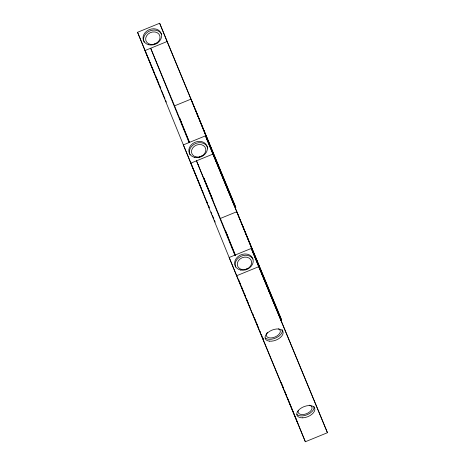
<?xml version="1.0" encoding="UTF-8"?>
<svg xmlns="http://www.w3.org/2000/svg" width="465" height="465" viewBox="0 0 465 465"><rect width="100%" height="100%" fill="white"/><g stroke="black" fill="none" stroke-linecap="round" stroke-linejoin="round"><path stroke-width="0.7" d="M297.914 423.476L229.164 257.488L251.263 248.45L327.447 432.706L305.348 441.75L236.598 275.762L137.553 32.294L159.652 23.25L235.836 207.512L195.201 109.304L234.476 205.908M197.567 115.117L167.086 41.525L144.981 50.563L160.78 88.699M189.052 142.563L150.677 48.232L174.549 105.857L190.952 99.15L229.326 193.475M280.331 320.647L281.645 320.106L205.454 135.85L183.355 144.894L200.264 185.704M281.645 320.106L212.889 154.118L190.79 163.163L206.315 200.642M234.86 255.157L196.486 160.832L220.352 218.457L236.761 211.749L275.129 306.075M236.598 275.762L258.697 266.718L327.447 432.706M242.771 289.759L242.887 290.021M181.164 121.83L179.699 118.29L189.598 142.569M198.212 164.674L198.764 166.011M203.484 177.403L205.152 181.426M205.704 182.762L212.924 200.188L205.844 182.792M228.007 236.929L225.502 230.89L235.61 255.738M137.553 32.294L154.74 73.79M155.293 75.127L158.896 83.828M159.454 85.165L160.286 87.176M161.332 90.041L164.936 98.737M165.494 100.074L166.325 102.079M200.816 187.04L201.647 189.052M202.199 190.388L203.031 192.394M206.913 201.764L207.745 203.769M208.297 205.106L209.128 207.111M206.867 201.984L207.698 203.99M208.256 205.332L209.366 208.006M211.029 212.023L211.86 214.028M212.412 215.371L213.801 218.719M214.353 220.055L215.185 222.061M244.526 293.956L245.351 295.949M246.45 298.606L247.275 300.599M247.828 301.925L248.653 303.918M249.199 305.243L250.025 307.237M252.501 313.212L253.599 315.869M254.425 317.862L256.076 321.844M256.628 323.175L257.453 325.163M258.005 326.494L258.825 328.482M259.929 331.138L260.755 333.132M261.301 334.463L262.126 336.451M262.679 337.782L263.504 339.776M208.698 142.738L206.942 138.425M209.297 144.04L211.052 148.358M214.371 156.699L220.032 170.469L219.184 168.347M218.486 166.627L212.831 152.857L213.673 154.979M255.099 256.639L256.86 260.958M264.294 279.227L258.639 265.457L259.482 267.578M252.745 251.024L254.506 255.337M260.179 269.293L265.835 283.069L264.992 280.947M238.545 279.459L239.19 281.052M241.91 224.177L280.279 318.508M159.652 23.25L167.086 41.525M205.454 135.85L212.889 154.118M251.263 248.45L258.697 266.718M174.549 105.857L189.517 142.656M203.943 178.112L205.303 181.455M220.352 218.457L235.325 255.25M281.313 382.672L282.133 384.677M282.673 386.014L283.493 388.019M284.58 390.699L285.4 392.704M285.94 394.041L286.76 396.052M287.3 397.389L305.348 441.75M262.725 337.799L263.533 339.781M239.934 282.703L240.742 284.685M241.283 286.01L242.631 289.317M243.166 290.642L243.974 292.63M257.558 262.679L258.406 264.794L251.205 247.182L252.047 249.304M211.755 150.079L212.598 152.195L205.396 134.588L206.239 136.704M245.084 269.805A7.388 6.103 -22.5 0 1 247.996 268.485M198.846 157.53A7.388 6.103 -22.5 0 1 202.281 155.868M154.188 44.158A7.388 6.103 -22.5 0 1 157.211 43.123M144.167 42.135A9.538 7.882 -22.5 0 1 149.474 31.062A9.538 7.882 -22.5 0 1 161.529 34.241M189.993 154.775A9.538 7.882 -22.5 0 1 195.998 143.365A9.538 7.882 -22.5 0 1 207.779 148.097M235.679 267.113A9.538 7.882 -22.5 0 1 240.969 256.314A9.538 7.882 -22.5 0 1 252.937 259.04M278.448 328.854A7.388 4.162 -22.1 0 1 278.547 334.742A7.388 4.162 -22.1 0 1 269.113 337.811A7.388 4.162 -22.1 0 1 267.363 332.458M282.15 329.586A9.538 5.377 -22.1 0 1 276.512 337.654A9.538 5.377 -22.1 0 1 265.329 337.974M309.266 405.195A7.388 4.162 -22.1 0 1 311.12 410.415A7.388 4.162 -22.1 0 1 302.25 414.565A7.388 4.162 -22.1 0 1 298.338 410.31M313.974 406.433A9.538 5.377 -22.1 0 1 307.847 414.454A9.538 5.377 -22.1 0 1 296.868 414.396M148.562 44.733A9.538 7.882 -22.5 0 0 161.576 34.939A9.538 7.882 -22.5 0 0 146.812 31.045A9.538 7.882 -22.5 0 0 148.562 44.733M194.422 157.35A9.538 7.882 -22.5 0 0 207.378 147.492A9.538 7.882 -22.5 0 0 192.568 143.679A9.538 7.882 -22.5 0 0 194.422 157.35M240.667 270.049A9.538 7.882 -22.5 0 0 253.117 259.691A9.538 7.882 -22.5 0 0 238.004 256.575A9.538 7.882 -22.5 0 0 240.667 270.049M269.299 341.147A9.538 5.377 -22.1 0 0 283.15 332.876A9.538 5.377 -22.1 0 0 269.816 331.22A9.538 5.377 -22.1 0 0 269.299 341.147M302.785 417.826A9.538 5.377 -22.1 0 0 314.735 408.317A9.538 5.377 -22.1 0 0 299.942 408.938A9.538 5.377 -22.1 0 0 302.785 417.826M241.835 269.514A7.388 6.103 -22.5 0 0 251.588 261.609A7.388 6.103 -22.5 0 0 239.957 259.034A7.388 6.103 -22.5 0 0 241.835 269.514M195.939 156.897A7.388 6.103 -22.5 0 0 205.797 149.091A7.388 6.103 -22.5 0 0 194.225 146.376A7.388 6.103 -22.5 0 0 195.939 156.897M150.619 44.396A7.388 6.103 -22.5 0 0 159.902 36.055A7.388 6.103 -22.5 0 0 148.021 34.114A7.388 6.103 -22.5 0 0 150.619 44.396"/></g></svg>
